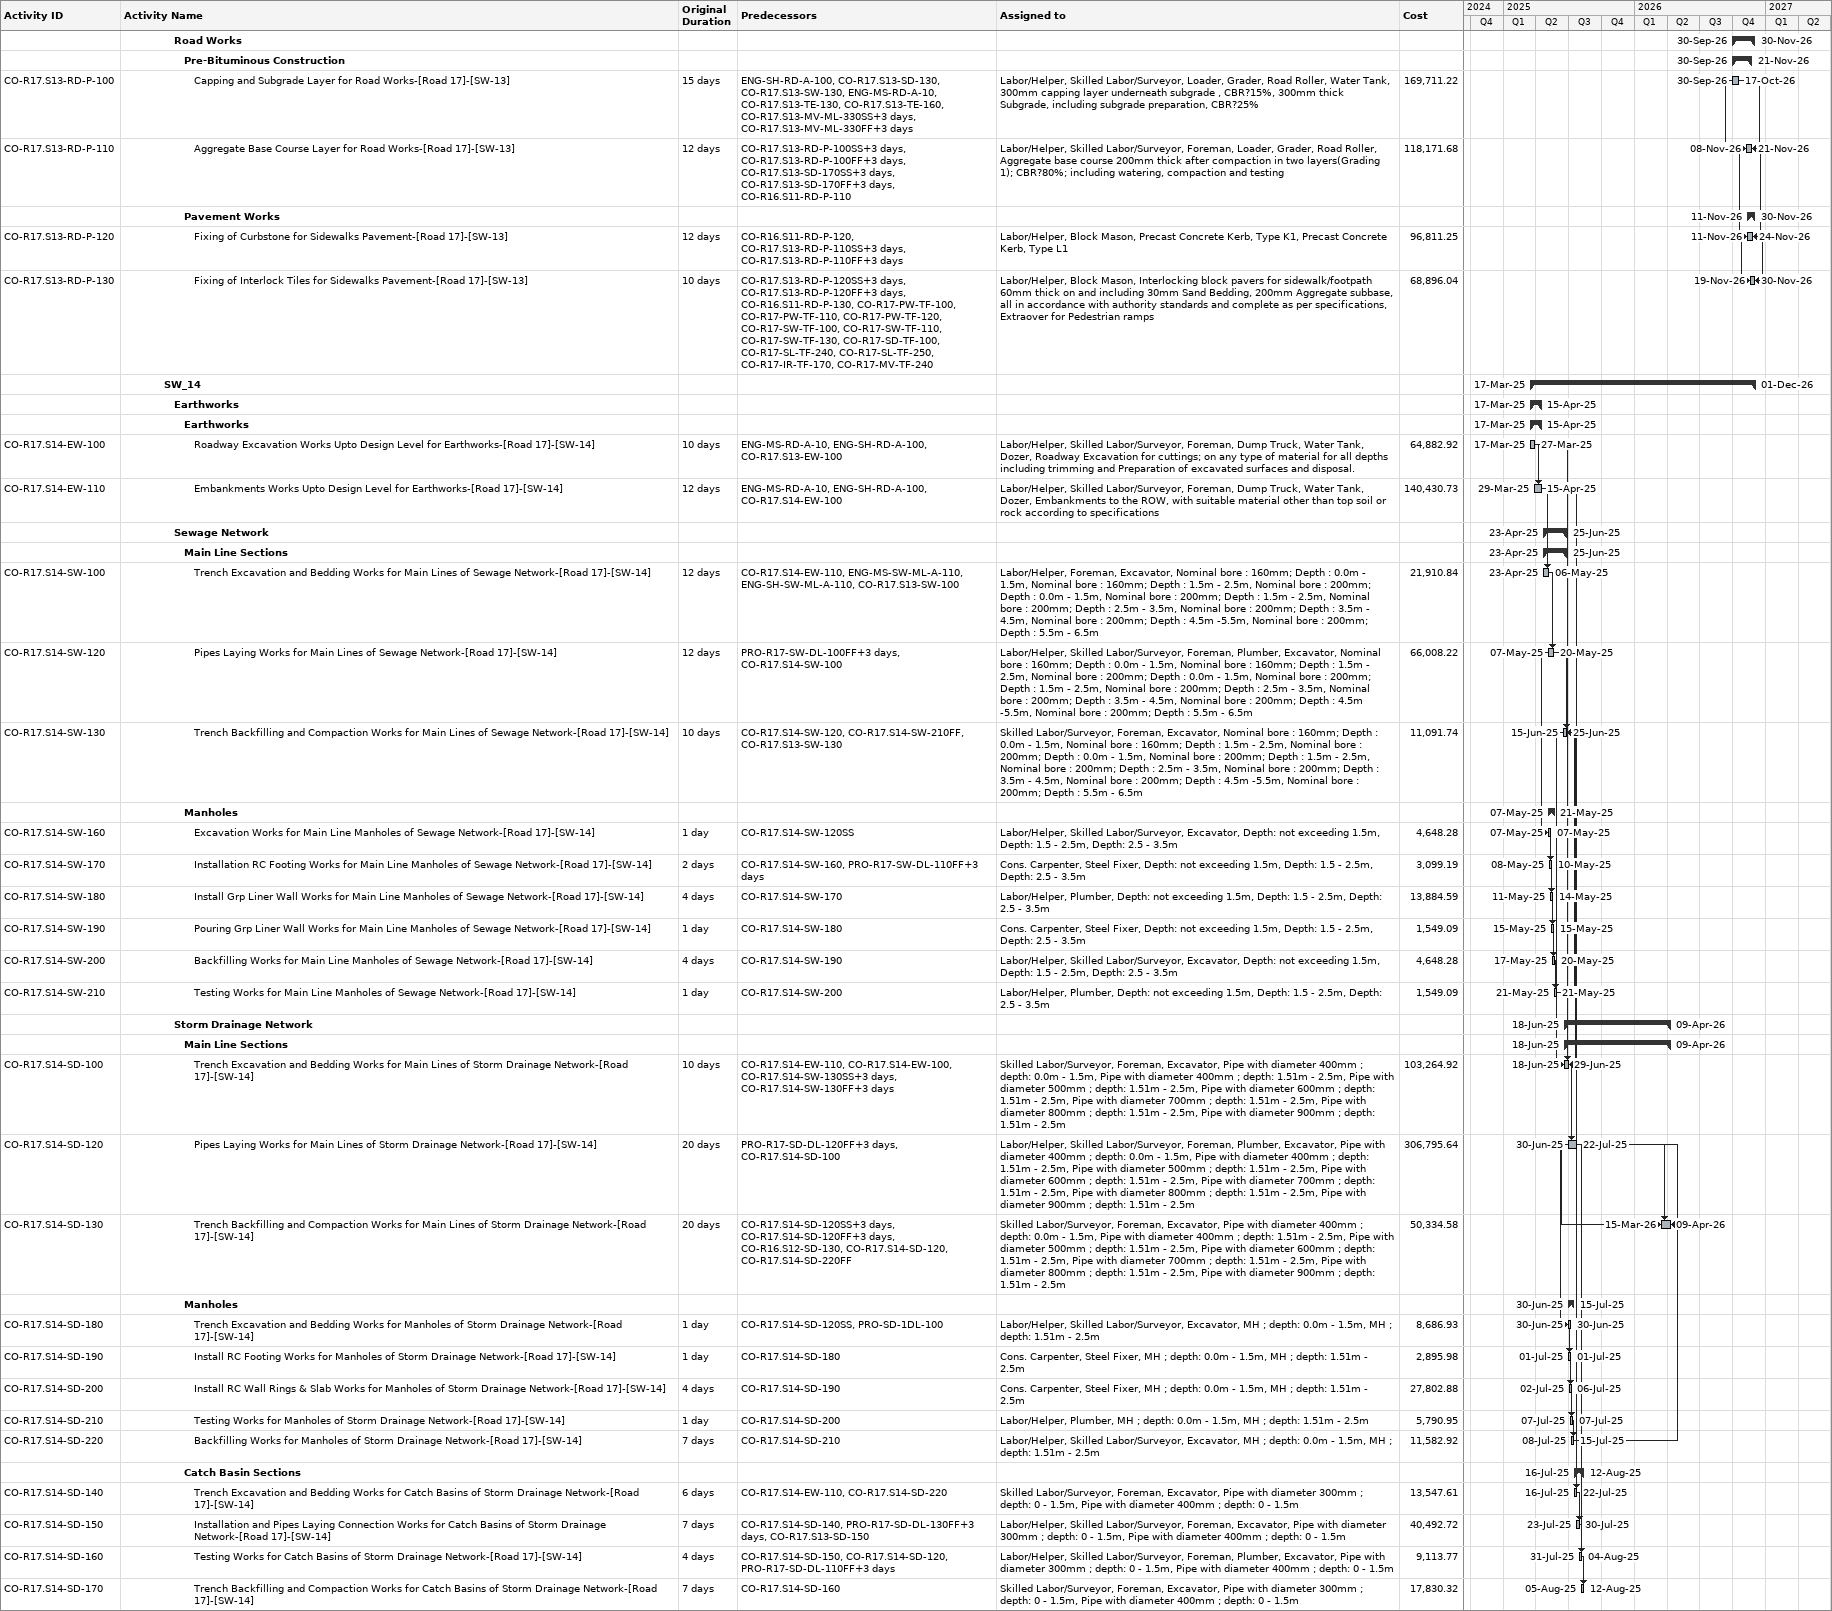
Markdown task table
| ID | Level | Task | Original duration | Start | Finish | Predecessors | Resources | Cost |
|---|---|---|---|---|---|---|---|---|
|  | 6 | **Road Works** |  | 2026-09-30 | 2026-11-30 |  |  |  |
|  | 7 | **Pre-Bituminous Construction** |  | 2026-09-30 | 2026-11-21 |  |  |  |
| CO-R17.S13-RD-P-100 | 8 | Capping and Subgrade Layer for Road Works-[Road 17]-[SW-13] | 15d | 2026-09-30 | 2026-10-17 | ENG-SH-RD-A-100, CO-R17.S13-SD-130, CO-R17.S13-SW-130, ENG-MS-RD-A-10, CO-R17.S13-TE-130, CO-R17.S13-TE-160, CO-R17.S13-MV-ML-330SS+3d, CO-R17.S13-MV-ML-330FF+3d | Labor/Helper, Skilled Labor/Surveyor, Loader, Grader, Road Roller, Water Tank, 300mm capping layer underneath subgrade , CBR?15%, 300mm thick Subgrade, including subgrade preparation, CBR?25% | 169711.22 |
| CO-R17.S13-RD-P-110 | 8 | Aggregate Base Course Layer for Road Works-[Road 17]-[SW-13] | 12d | 2026-11-08 | 2026-11-21 | CO-R17.S13-RD-P-100SS+3d, CO-R17.S13-RD-P-100FF+3d, CO-R17.S13-SD-170SS+3d, CO-R17.S13-SD-170FF+3d, CO-R16.S11-RD-P-110 | Labor/Helper, Skilled Labor/Surveyor, Foreman, Loader, Grader, Road Roller, Aggregate base course 200mm thick after compaction in two layers(Grading 1); CBR?80%; including watering, compaction and testing | 118171.68 |
|  | 7 | **Pavement Works** |  | 2026-11-11 | 2026-11-30 |  |  |  |
| CO-R17.S13-RD-P-120 | 8 | Fixing of Curbstone for Sidewalks Pavement-[Road 17]-[SW-13] | 12d | 2026-11-11 | 2026-11-24 | CO-R16.S11-RD-P-120, CO-R17.S13-RD-P-110SS+3d, CO-R17.S13-RD-P-110FF+3d | Labor/Helper, Block Mason, Precast Concrete Kerb, Type K1, Precast Concrete Kerb, Type L1 | 96811.25 |
| CO-R17.S13-RD-P-130 | 8 | Fixing of Interlock Tiles for Sidewalks Pavement-[Road 17]-[SW-13] | 10d | 2026-11-19 | 2026-11-30 | CO-R17.S13-RD-P-120SS+3d, CO-R17.S13-RD-P-120FF+3d, CO-R16.S11-RD-P-130, CO-R17-PW-TF-100, CO-R17-PW-TF-110, CO-R17-PW-TF-120, CO-R17-SW-TF-100, CO-R17-SW-TF-110, CO-R17-SW-TF-130, CO-R17-SD-TF-100, CO-R17-SL-TF-240, CO-R17-SL-TF-250, CO-R17-IR-TF-170, CO-R17-MV-TF-240 | Labor/Helper, Block Mason, Interlocking block pavers for sidewalk/footpath 60mm thick on and including 30mm Sand Bedding, 200mm Aggregate subbase, all in accordance with authority standards and complete as per specifications, Extraover for Pedestrian ramps | 68896.04 |
|  | 5 | **SW_14** |  | 2025-03-17 | 2026-12-01 |  |  |  |
|  | 6 | **Earthworks** |  | 2025-03-17 | 2025-04-15 |  |  |  |
|  | 7 | **Earthworks** |  | 2025-03-17 | 2025-04-15 |  |  |  |
| CO-R17.S14-EW-100 | 8 | Roadway Excavation Works Upto Design Level for Earthworks-[Road 17]-[SW-14] | 10d | 2025-03-17 | 2025-03-27 | ENG-MS-RD-A-10, ENG-SH-RD-A-100, CO-R17.S13-EW-100 | Labor/Helper, Skilled Labor/Surveyor, Foreman, Dump Truck, Water Tank, Dozer, Roadway Excavation for cuttings; on any type of material for all depths including trimming and Preparation of excavated surfaces and disposal. | 64882.92 |
| CO-R17.S14-EW-110 | 8 | Embankments Works Upto Design Level for Earthworks-[Road 17]-[SW-14] | 12d | 2025-03-29 | 2025-04-15 | ENG-MS-RD-A-10, ENG-SH-RD-A-100, CO-R17.S14-EW-100 | Labor/Helper, Skilled Labor/Surveyor, Foreman, Dump Truck, Water Tank, Dozer, Embankments to the ROW, with suitable material other than top soil or rock according to specifications | 140430.73 |
|  | 6 | **Sewage Network** |  | 2025-04-23 | 2025-06-25 |  |  |  |
|  | 7 | **Main Line Sections** |  | 2025-04-23 | 2025-06-25 |  |  |  |
| CO-R17.S14-SW-100 | 8 | Trench Excavation and Bedding Works for Main Lines of Sewage Network-[Road 17]-[SW-14] | 12d | 2025-04-23 | 2025-05-06 | CO-R17.S14-EW-110, ENG-MS-SW-ML-A-110, ENG-SH-SW-ML-A-110, CO-R17.S13-SW-100 | Labor/Helper, Foreman, Excavator, Nominal bore : 160mm; Depth : 0.0m - 1.5m, Nominal bore : 160mm; Depth : 1.5m - 2.5m, Nominal bore : 200mm; Depth : 0.0m - 1.5m, Nominal bore : 200mm; Depth : 1.5m - 2.5m, Nominal bore : 200mm; Depth : 2.5m - 3.5m, Nominal bore : 200mm; Depth : 3.5m - 4.5m, Nominal bore : 200mm; Depth : 4.5m -5.5m, Nominal bore : 200mm; Depth : 5.5m - 6.5m | 21910.84 |
| CO-R17.S14-SW-120 | 8 | Pipes Laying Works for Main Lines of Sewage Network-[Road 17]-[SW-14] | 12d | 2025-05-07 | 2025-05-20 | PRO-R17-SW-DL-100FF+3d, CO-R17.S14-SW-100 | Labor/Helper, Skilled Labor/Surveyor, Foreman, Plumber, Excavator, Nominal bore : 160mm; Depth : 0.0m - 1.5m, Nominal bore : 160mm; Depth : 1.5m - 2.5m, Nominal bore : 200mm; Depth : 0.0m - 1.5m, Nominal bore : 200mm; Depth : 1.5m - 2.5m, Nominal bore : 200mm; Depth : 2.5m - 3.5m, Nominal bore : 200mm; Depth : 3.5m - 4.5m, Nominal bore : 200mm; Depth : 4.5m -5.5m, Nominal bore : 200mm; Depth : 5.5m - 6.5m | 66008.22 |
| CO-R17.S14-SW-130 | 8 | Trench Backfilling and Compaction Works for Main Lines of Sewage Network-[Road 17]-[SW-14] | 10d | 2025-06-15 | 2025-06-25 | CO-R17.S14-SW-120, CO-R17.S14-SW-210FF, CO-R17.S13-SW-130 | Skilled Labor/Surveyor, Foreman, Excavator, Nominal bore : 160mm; Depth : 0.0m - 1.5m, Nominal bore : 160mm; Depth : 1.5m - 2.5m, Nominal bore : 200mm; Depth : 0.0m - 1.5m, Nominal bore : 200mm; Depth : 1.5m - 2.5m, Nominal bore : 200mm; Depth : 2.5m - 3.5m, Nominal bore : 200mm; Depth : 3.5m - 4.5m, Nominal bore : 200mm; Depth : 4.5m -5.5m, Nominal bore : 200mm; Depth : 5.5m - 6.5m | 11091.74 |
|  | 7 | **Manholes** |  | 2025-05-07 | 2025-05-21 |  |  |  |
| CO-R17.S14-SW-160 | 8 | Excavation Works for Main Line Manholes of Sewage Network-[Road 17]-[SW-14] | 1d | 2025-05-07 | 2025-05-07 | CO-R17.S14-SW-120SS | Labor/Helper, Skilled Labor/Surveyor, Excavator, Depth: not exceeding 1.5m, Depth: 1.5 - 2.5m, Depth: 2.5 - 3.5m | 4648.28 |
| CO-R17.S14-SW-170 | 8 | Installation RC Footing Works for Main Line Manholes of Sewage Network-[Road 17]-[SW-14] | 2d | 2025-05-08 | 2025-05-10 | CO-R17.S14-SW-160, PRO-R17-SW-DL-110FF+3d | Cons. Carpenter, Steel Fixer, Depth: not exceeding 1.5m, Depth: 1.5 - 2.5m, Depth: 2.5 - 3.5m | 3099.19 |
| CO-R17.S14-SW-180 | 8 | Install Grp Liner Wall Works for Main Line Manholes of Sewage Network-[Road 17]-[SW-14] | 4d | 2025-05-11 | 2025-05-14 | CO-R17.S14-SW-170 | Labor/Helper, Plumber, Depth: not exceeding 1.5m, Depth: 1.5 - 2.5m, Depth: 2.5 - 3.5m | 13884.59 |
| CO-R17.S14-SW-190 | 8 | Pouring Grp Liner Wall Works for Main Line Manholes of Sewage Network-[Road 17]-[SW-14] | 1d | 2025-05-15 | 2025-05-15 | CO-R17.S14-SW-180 | Cons. Carpenter, Steel Fixer, Depth: not exceeding 1.5m, Depth: 1.5 - 2.5m, Depth: 2.5 - 3.5m | 1549.09 |
| CO-R17.S14-SW-200 | 8 | Backfilling Works for Main Line Manholes of Sewage Network-[Road 17]-[SW-14] | 4d | 2025-05-17 | 2025-05-20 | CO-R17.S14-SW-190 | Labor/Helper, Skilled Labor/Surveyor, Excavator, Depth: not exceeding 1.5m, Depth: 1.5 - 2.5m, Depth: 2.5 - 3.5m | 4648.28 |
| CO-R17.S14-SW-210 | 8 | Testing Works for Main Line Manholes of Sewage Network-[Road 17]-[SW-14] | 1d | 2025-05-21 | 2025-05-21 | CO-R17.S14-SW-200 | Labor/Helper, Plumber, Depth: not exceeding 1.5m, Depth: 1.5 - 2.5m, Depth: 2.5 - 3.5m | 1549.09 |
|  | 6 | **Storm Drainage Network** |  | 2025-06-18 | 2026-04-09 |  |  |  |
|  | 7 | **Main Line Sections** |  | 2025-06-18 | 2026-04-09 |  |  |  |
| CO-R17.S14-SD-100 | 8 | Trench Excavation and Bedding Works for Main Lines of Storm Drainage Network-[Road 17]-[SW-14] | 10d | 2025-06-18 | 2025-06-29 | CO-R17.S14-EW-110, CO-R17.S14-EW-100, CO-R17.S14-SW-130SS+3d, CO-R17.S14-SW-130FF+3d | Skilled Labor/Surveyor, Foreman, Excavator, Pipe with diameter 400mm ; depth: 0.0m - 1.5m, Pipe with diameter 400mm ; depth: 1.51m - 2.5m, Pipe with diameter 500mm ; depth: 1.51m - 2.5m, Pipe with diameter 600mm ; depth: 1.51m - 2.5m, Pipe with diameter 700mm ; depth: 1.51m - 2.5m, Pipe with diameter 800mm ; depth: 1.51m - 2.5m, Pipe with diameter 900mm ; depth: 1.51m - 2.5m | 103264.92 |
| CO-R17.S14-SD-120 | 8 | Pipes Laying Works for Main Lines of Storm Drainage Network-[Road 17]-[SW-14] | 20d | 2025-06-30 | 2025-07-22 | PRO-R17-SD-DL-120FF+3d, CO-R17.S14-SD-100 | Labor/Helper, Skilled Labor/Surveyor, Foreman, Plumber, Excavator, Pipe with diameter 400mm ; depth: 0.0m - 1.5m, Pipe with diameter 400mm ; depth: 1.51m - 2.5m, Pipe with diameter 500mm ; depth: 1.51m - 2.5m, Pipe with diameter 600mm ; depth: 1.51m - 2.5m, Pipe with diameter 700mm ; depth: 1.51m - 2.5m, Pipe with diameter 800mm ; depth: 1.51m - 2.5m, Pipe with diameter 900mm ; depth: 1.51m - 2.5m | 306795.64 |
| CO-R17.S14-SD-130 | 8 | Trench Backfilling and Compaction Works for Main Lines of Storm Drainage Network-[Road 17]-[SW-14] | 20d | 2026-03-15 | 2026-04-09 | CO-R17.S14-SD-120SS+3d, CO-R17.S14-SD-120FF+3d, CO-R16.S12-SD-130, CO-R17.S14-SD-120, CO-R17.S14-SD-220FF | Skilled Labor/Surveyor, Foreman, Excavator, Pipe with diameter 400mm ; depth: 0.0m - 1.5m, Pipe with diameter 400mm ; depth: 1.51m - 2.5m, Pipe with diameter 500mm ; depth: 1.51m - 2.5m, Pipe with diameter 600mm ; depth: 1.51m - 2.5m, Pipe with diameter 700mm ; depth: 1.51m - 2.5m, Pipe with diameter 800mm ; depth: 1.51m - 2.5m, Pipe with diameter 900mm ; depth: 1.51m - 2.5m | 50334.58 |
|  | 7 | **Manholes** |  | 2025-06-30 | 2025-07-15 |  |  |  |
| CO-R17.S14-SD-180 | 8 | Trench Excavation and Bedding Works for Manholes of Storm Drainage Network-[Road 17]-[SW-14] | 1d | 2025-06-30 | 2025-06-30 | CO-R17.S14-SD-120SS, PRO-SD-1DL-100 | Labor/Helper, Skilled Labor/Surveyor, Excavator, MH ; depth: 0.0m - 1.5m, MH ; depth: 1.51m - 2.5m | 8686.93 |
| CO-R17.S14-SD-190 | 8 | Install RC Footing Works for Manholes of Storm Drainage Network-[Road 17]-[SW-14] | 1d | 2025-07-01 | 2025-07-01 | CO-R17.S14-SD-180 | Cons. Carpenter, Steel Fixer, MH ; depth: 0.0m - 1.5m, MH ; depth: 1.51m - 2.5m | 2895.98 |
| CO-R17.S14-SD-200 | 8 | Install RC Wall Rings & Slab Works for Manholes of Storm Drainage Network-[Road 17]-[SW-14] | 4d | 2025-07-02 | 2025-07-06 | CO-R17.S14-SD-190 | Cons. Carpenter, Steel Fixer, MH ; depth: 0.0m - 1.5m, MH ; depth: 1.51m - 2.5m | 27802.88 |
| CO-R17.S14-SD-210 | 8 | Testing Works for Manholes of Storm Drainage Network-[Road 17]-[SW-14] | 1d | 2025-07-07 | 2025-07-07 | CO-R17.S14-SD-200 | Labor/Helper, Plumber, MH ; depth: 0.0m - 1.5m, MH ; depth: 1.51m - 2.5m | 5790.95 |
| CO-R17.S14-SD-220 | 8 | Backfilling Works for Manholes of Storm Drainage Network-[Road 17]-[SW-14] | 7d | 2025-07-08 | 2025-07-15 | CO-R17.S14-SD-210 | Labor/Helper, Skilled Labor/Surveyor, Excavator, MH ; depth: 0.0m - 1.5m, MH ; depth: 1.51m - 2.5m | 11582.92 |
|  | 7 | **Catch Basin Sections** |  | 2025-07-16 | 2025-08-12 |  |  |  |
| CO-R17.S14-SD-140 | 8 | Trench Excavation and Bedding Works for Catch Basins of Storm Drainage Network-[Road 17]-[SW-14] | 6d | 2025-07-16 | 2025-07-22 | CO-R17.S14-EW-110, CO-R17.S14-SD-220 | Skilled Labor/Surveyor, Foreman, Excavator, Pipe with diameter 300mm ; depth: 0 - 1.5m, Pipe with diameter 400mm ; depth: 0 - 1.5m | 13547.61 |
| CO-R17.S14-SD-150 | 8 | Installation and Pipes Laying Connection Works for Catch Basins of Storm Drainage Network-[Road 17]-[SW-14] | 7d | 2025-07-23 | 2025-07-30 | CO-R17.S14-SD-140, PRO-R17-SD-DL-130FF+3d, CO-R17.S13-SD-150 | Labor/Helper, Skilled Labor/Surveyor, Foreman, Excavator, Pipe with diameter 300mm ; depth: 0 - 1.5m, Pipe with diameter 400mm ; depth: 0 - 1.5m | 40492.72 |
| CO-R17.S14-SD-160 | 8 | Testing Works for Catch Basins of Storm Drainage Network-[Road 17]-[SW-14] | 4d | 2025-07-31 | 2025-08-04 | CO-R17.S14-SD-150, CO-R17.S14-SD-120, PRO-R17-SD-DL-110FF+3d | Labor/Helper, Skilled Labor/Surveyor, Foreman, Plumber, Excavator, Pipe with diameter 300mm ; depth: 0 - 1.5m, Pipe with diameter 400mm ; depth: 0 - 1.5m | 9113.77 |
| CO-R17.S14-SD-170 | 8 | Trench Backfilling and Compaction Works for Catch Basins of Storm Drainage Network-[Road 17]-[SW-14] | 7d | 2025-08-05 | 2025-08-12 | CO-R17.S14-SD-160 | Skilled Labor/Surveyor, Foreman, Excavator, Pipe with diameter 300mm ; depth: 0 - 1.5m, Pipe with diameter 400mm ; depth: 0 - 1.5m | 17830.32 |
